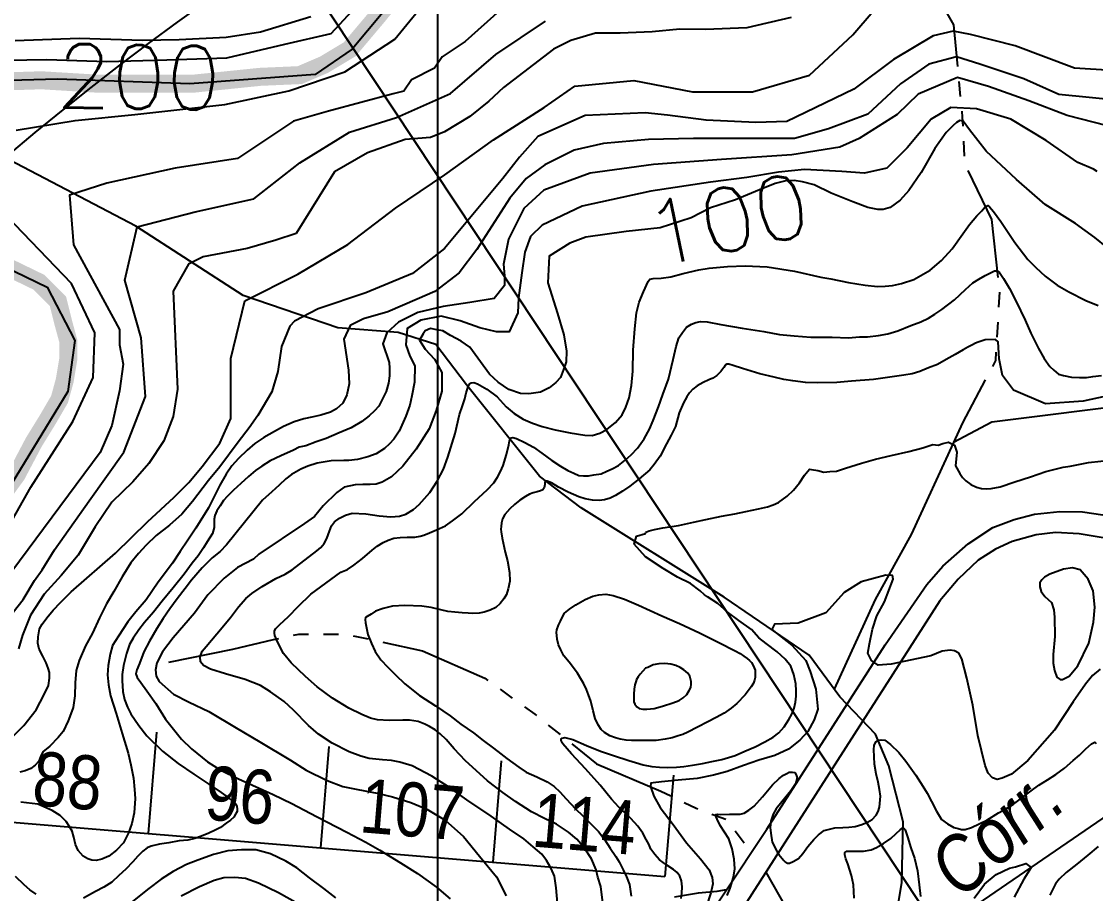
# Model space of a CAD drawing. Header units: millimetres. Extents: x 548366 to 1117317, y 7446967 to 14899125.
# Drawn here: x 553083 to 553798, y 7456449 to 7457030 of the extents above; entities that cross this region are included whole.
import ezdxf
from ezdxf.enums import TextEntityAlignment as Align

# ---------------------------------------------------------------- set-up
doc = ezdxf.new("R2010")
doc.units = ezdxf.units.MM
doc.header["$MEASUREMENT"] = 0
doc.linetypes.add('ACAD_ISO11W100', pattern=[33, 12, -3, 12, -3, 0, -3])
doc.linetypes.add('RIO_PERIODICO', pattern=[5.8, 3, -0.4, 0.4, -0.4, 0.4, -0.4, 0.4, -0.4])
for name, color, linetype in [('AUTO_ESTRADA', 224, 'Continuous'), ('CORTE', 32, 'Continuous'), ('CURVA_INTERMEDIÁRIA', 32, 'Continuous'), ('CURVA_MESTRA', 36, 'Continuous'), ('ELETRO_PROP', 230, 'Continuous'), ('MALHA_TM', 8, 'Continuous'), ('RADIAIS', 222, 'Continuous'), ('RIO_PERIÓDICO', 4, 'RIO_PERIODICO'), ('RIO_PERMANENTE', 4, 'Continuous'), ('TXT_CURVA_MESTRA', 7, 'Continuous'), ('TXT_RIOS', 4, 'Continuous')]:
    doc.layers.add(name, color=color, linetype=linetype)
doc.styles.add('ar_n', font='ARIALN.TTF', dxfattribs={"height": 30})
doc.styles.add('ROMANS', font='romans.shx')
doc.styles.add('TXT_RIO', font='ARIALNI.TTF', dxfattribs={"height": 25})

msp = doc.modelspace()

# ---------------------------------------------------------------- linework, layer by layer
at = {"layer": 'AUTO_ESTRADA', "ltscale": 2.5}
msp.add_lwpolyline([(553412.32, 7456240.47), (553579.32, 7456491.54), (553657.98, 7456614.28), (553685.81, 7456654.47), (553696.46, 7456666.82), (553713.3, 7456681.58), (553729.67, 7456692.43), (553743.95, 7456697.79), (553757.44, 7456701.44), (553774.39, 7456703.24), (553789.53, 7456702.88), (553808.95, 7456699.97)], dxfattribs=at)
at = {"layer": 'AUTO_ESTRADA'}
msp.add_lwpolyline([(553804.62, 7456685.49), (553787.14, 7456688.35), (553771.55, 7456689.3), (553758.52, 7456687.72), (553742.62, 7456683.27), (553731.49, 7456678.19), (553720.04, 7456670.88), (553706.69, 7456658.18), (553694.47, 7456643.67), (553501.17, 7456341.92)], dxfattribs=at)
at = {"layer": 'CORTE', "ltscale": 2.5}
msp.add_lwpolyline([(553517.7, 7456446.53), (553533.83, 7456449.16), (553546.15, 7456450.43), (553552.31, 7456451.48), (553552.68, 7456451.48)], dxfattribs=at)
at = {"layer": 'CURVA_INTERMEDIÁRIA'}
for points, elevation in [([(553059.84, 7457003.62), (553099.79, 7457004.11), (553139.76, 7457002.87), (553179.74, 7457004), (553219.71, 7457005.38), (553258.29, 7457014.5), (553289.03, 7457021.63), (553314.5, 7457048.99)], 210), ([(553079.28, 7456957.19), (553118.7, 7456963.49), (553158.47, 7456967.67), (553218.31, 7456974.3), (553260.82, 7456983.42), (553298.29, 7456996.04), (553331.54, 7457017.66), (553356.6, 7457048.51)], 190), ([(553401.4, 7457036.76), (553378.37, 7457016.3), (553363.02, 7457006.06), (553357.91, 7456998.39), (553342.56, 7456990.71), (553337.44, 7456983.04), (553330.37, 7456981.41), (553287.27, 7456969.82), (553264.06, 7456963.2), (553226.76, 7456938.38), (553185.32, 7456931.75), (553139.73, 7456921.82), (553114.87, 7456913.96), (553117.43, 7456880.7), (553148.12, 7456824.42), (553148.12, 7456814.19), (553150.68, 7456801.4), (553148.12, 7456783.49), (553143.01, 7456760.46), (553135.33, 7456742.55), (553076.49, 7456663.25)], 180), ([(553077.33, 7456636.15), (553083.97, 7456644.67), (553091.54, 7456657.14), (553096.69, 7456664.31), (553104.82, 7456677.63), (553127.91, 7456710.3), (553150.99, 7456742.75), (553165.39, 7456779.71), (553162.61, 7456818.79), (553151.72, 7456857.25), (553159.82, 7456892.84), (553198.47, 7456902.75), (553237.52, 7456911.34), (553268.22, 7456935.29), (553301.28, 7456955.83), (553332.63, 7456965.64), (553368.51, 7456981.67), (553398.83, 7457007.44), (553431.77, 7457029.75)], 170), ([(553078.75, 7457016.95), (553121.37, 7457018.33), (553163.53, 7457017.18), (553187.88, 7457017.64), (553219.13, 7457019.02), (553242.1, 7457022.69), (553275.65, 7457032.78)], 220), ([(553595.48, 7457032.19), (553565.83, 7457025.38), (553538.41, 7457024.16), (553521.21, 7457024.45), (553502.82, 7457022.68), (553481.47, 7457021.79), (553465.04, 7457021.71), (553448.73, 7457016.97), (553437.22, 7457011.18), (553403.96, 7456985.6), (553394.17, 7456976.4), (553381.41, 7456966.34), (553364.51, 7456955.97), (553355.35, 7456952.34), (553338.41, 7456950.94), (553313.21, 7456942.06), (553291.39, 7456929.31), (553265.81, 7456888.38), (553252.36, 7456883.98), (553233.17, 7456878.34), (553203.81, 7456872.7), (553194.17, 7456867.91), (553183.94, 7456850), (553186.7, 7456784.76), (553183.91, 7456766.39), (553177.78, 7456750.25), (553167.75, 7456735.22), (553157.15, 7456722.97), (553143.01, 7456709.3), (553132.06, 7456692.87), (553120.66, 7456674.15), (553109.32, 7456660.55), (553097.97, 7456648.07), (553088.89, 7456634.09), (553083.6, 7456620.86), (553080.95, 7456611.79)], 160), ([(553837.83, 7456995.19), (553784.14, 7456998.49), (553744.49, 7457013.35), (553714.75, 7457020.78), (553703.33, 7457023.03), (553689.97, 7457019.96), (553663.53, 7457004.27), (553637.1, 7456984.46), (553592.49, 7456963), (553571.84, 7456962.17), (553538.8, 7456963.82), (553513.19, 7456967.13), (553498.32, 7456968.78), (553458.2, 7456966.93), (553426.81, 7456952.9), (553414.5, 7456939.23), (553403.39, 7456925.02), (553364.65, 7456878.36), (553343.25, 7456861.63), (553312.23, 7456848.81), (553280.49, 7456838.13), (553264.8, 7456829.94), (553261.49, 7456826.59), (553256.02, 7456813.14), (553253.5, 7456796.33), (553249.71, 7456782.87), (553240.34, 7456767.14), (553234.43, 7456759), (553227.09, 7456749.34), (553214.91, 7456732.97), (553207.47, 7456723.75), (553196.68, 7456709.8), (553189.61, 7456701.39), (553181.55, 7456694.14), (553172.67, 7456687.27), (553165.97, 7456680.75), (553160.78, 7456675.29), (553155.77, 7456669.03), (553149.86, 7456659.68), (553144.43, 7456649.85), (553139.51, 7456641.71), (553134.85, 7456632.4), (553130.28, 7456622.12), (553125.42, 7456613.69), (553121.26, 7456603.92), (553119.27, 7456597.22), (553118.55, 7456589.07), (553118.52, 7456580.44), (553117.25, 7456572.66), (553115.81, 7456568.49), (553114, 7456563.79), (553110.56, 7456556.73), (553107.31, 7456552.75), (553101.88, 7456546.95), (553097, 7456543.16), (553095.55, 7456539.9), (553094.46, 7456536.82), (553092.11, 7456534.29), (553089.22, 7456532.11), (553085.24, 7456530.49), (553081.76, 7456529.48)], 140), ([(553814.17, 7456977), (553773.78, 7456980.9), (553750.33, 7456991.32), (553721.02, 7457001.08), (553705.6, 7457005.9), (553687.15, 7457001.08), (553668.26, 7456988.06), (553646.4, 7456967.85), (553620.34, 7456958.08), (553597.55, 7456951.58), (553564.98, 7456951.58), (553530.46, 7456951.58), (553500.49, 7456950.92), (553470.53, 7456948.32), (553450.99, 7456943.76), (553431.45, 7456934), (553419.07, 7456924.89), (553408, 7456911.87), (553386.15, 7456877.72), (553374.43, 7456862.1), (553358.14, 7456849.74), (553346.42, 7456844.53), (553326.88, 7456836.07), (553310.6, 7456831.51), (553301.76, 7456827.1), (553297.49, 7456818.04), (553300.75, 7456797.34), (553301.11, 7456788.13), (553299.59, 7456780.88), (553296.81, 7456775.34), (553292.7, 7456771.49), (553288.67, 7456769.43), (553282.31, 7456767.28), (553276.22, 7456766.12), (553270.95, 7456764.9), (553264.42, 7456762.84), (553257.44, 7456759.89), (553251.35, 7456756.49), (553244.27, 7456752.38), (553238.37, 7456748.44), (553233.17, 7456744.06), (553227.44, 7456738.43), (553222.88, 7456733.51), (553219.12, 7456727.96), (553215.03, 7456720.81), (553207.34, 7456705.59), (553199.1, 7456692), (553193.73, 7456684.06), (553188.54, 7456676.55), (553183.43, 7456668.76), (553173.85, 7456656.19), (553165.97, 7456644.38), (553159.08, 7456636.33), (553153.62, 7456629.71), (553147.44, 7456620.05), (553143.5, 7456613.92), (553141.91, 7456608.14), (553140.65, 7456600.53), (553140.28, 7456594.44), (553140.82, 7456587.74), (553142.27, 7456580.5), (553145.89, 7456568.72), (553149.86, 7456555.32), (553153.84, 7456542.28), (553155.66, 7456534.54), (553157.47, 7456525.66), (553158.19, 7456518.06), (553158.56, 7456512.08), (553157.96, 7456502.49), (553156.35, 7456495.42), (553154.21, 7456489.27), (553150.78, 7456482.57), (553146.23, 7456477.71), (553140.95, 7456473.68), (553136.38, 7456471.54), (553132.62, 7456470.82), (553129.76, 7456471), (553126.98, 7456471.89), (553123.94, 7456473.59), (553120.57, 7456477.34), (553118.77, 7456481.32), (553117.86, 7456486.21), (553116.6, 7456490.2), (553114.61, 7456493.64), (553112.62, 7456496.72), (553108.64, 7456500.71), (553103.4, 7456504.15), (553093.87, 7456508.36), (553082.39, 7456509.68)], 130), ([(553806.12, 7456960), (553779.25, 7456967.03), (553753.66, 7456976.62), (553726.8, 7456986.21), (553706.29, 7456992.13), (553680.1, 7456981.1), (553666.02, 7456967.67), (553640.63, 7456951.61), (553627.83, 7456945.86), (553595.85, 7456940.74), (553549.15, 7456937.55), (553503.73, 7456934.35), (553461.51, 7456928.6), (553430.8, 7456917.09), (553417.37, 7456904.94), (553412.25, 7456894.72), (553407.13, 7456884.49), (553403.94, 7456867.87), (553404.57, 7456860.2), (553404.57, 7456853.8), (553397.7, 7456845.02), (553381.55, 7456842.3), (553363.63, 7456839.74), (553346.79, 7456835.8), (553333.89, 7456829.21), (553326.21, 7456822.18), (553323.63, 7456814.85), (553327.63, 7456802.37), (553328.06, 7456798.59), (553327.97, 7456793.49), (553327.34, 7456788.75), (553325.64, 7456783.12), (553323.31, 7456778.29), (553320.81, 7456773.4), (553317.94, 7456770.18), (553314.36, 7456766.87), (553309.44, 7456763.21), (553302.37, 7456758.91), (553294.4, 7456755.51), (553285.71, 7456751.85), (553279.18, 7456749.52), (553272.28, 7456746.93), (553267.9, 7456745.94), (553264.06, 7456744.1), (553255.64, 7456740.34), (553248.57, 7456736.94), (553242.84, 7456733.46), (553238.81, 7456730.42), (553234.16, 7456726.48), (553228.87, 7456721.74), (553224.08, 7456717.4), (553220.05, 7456713.46), (553217.37, 7456710.6), (553215.22, 7456707.02), (553212.98, 7456703.63), (553211.55, 7456700.58), (553211.1, 7456697.99), (553211.1, 7456696.11), (553211.1, 7456692.53), (553210.02, 7456688.53), (553206.62, 7456683.08), (553204.02, 7456679.05), (553200.62, 7456673.59), (553196.5, 7456668.76), (553191.13, 7456661.38), (553183.97, 7456652.43), (553176.54, 7456643.49), (553170.9, 7456636.23), (553164.81, 7456629.22), (553160.96, 7456624.39), (553157.2, 7456618.93), (553154.9, 7456614.53), (553152.73, 7456608.54), (553150.74, 7456600.63), (553150.04, 7456594.64), (553150.04, 7456590.57), (553150.31, 7456583.35), (553151.52, 7456577.88), (553153.52, 7456572.84), (553155.69, 7456568.49), (553160.98, 7456560.75), (553166.39, 7456553.81), (553176.9, 7456543.55), (553187.14, 7456535.37), (553197.64, 7456528.24), (553207.62, 7456521.63), (553215.9, 7456515.99), (553221.1, 7456512.25), (553225.36, 7456508.42), (553226.4, 7456506.86), (553226.57, 7456505.03), (553226.48, 7456503.3), (553225.44, 7456501.56), (553224.23, 7456499.65), (553222.14, 7456497.56), (553219.28, 7456495.57), (553215.37, 7456492.79), (553211.9, 7456490.96), (553207.56, 7456488.88), (553202.81, 7456486.95), (553198.39, 7456485.47), (553193.7, 7456484.34), (553187.8, 7456483.74), (553181.03, 7456482.61), (553174.69, 7456481.57), (553169.22, 7456480.19), (553166.62, 7456479.14), (553163.67, 7456476.89), (553160.37, 7456473.59), (553157.07, 7456469.76), (553152.27, 7456465.01), (553147.67, 7456460.75), (553142.98, 7456456.41), (553137.68, 7456452.94), (553132.21, 7456450.07), (553124.23, 7456445.73)], 120), ([(553799.29, 7456929.7), (553796.71, 7456931.24), (553786.39, 7456935.73), (553765.25, 7456950.33), (553741.8, 7456964.54), (553718.74, 7456971.45), (553701.83, 7456972.22), (553688.76, 7456964.54), (553672.62, 7456945.33), (553659.16, 7456931.89), (553644.17, 7456928.44), (553629.18, 7456929.59), (553604.27, 7456931.01), (553586.98, 7456929.09), (553565.84, 7456925.64), (553541.62, 7456922.56), (553502.03, 7456916.42), (553456.29, 7456906.43), (553429.57, 7456893.94), (553421.88, 7456886.26), (553418.04, 7456875.89), (553416.12, 7456862.06), (553413.81, 7456845.55), (553413.43, 7456835.56), (553407.66, 7456822.88), (553399.2, 7456822.88), (553388.06, 7456825.57), (553374.99, 7456830.18), (553362.31, 7456833.25), (553348.85, 7456830.57), (553339.79, 7456825.05), (553338.92, 7456814.09), (553341.52, 7456806.6), (553344.89, 7456800.11), (553344.71, 7456789.29), (553342.92, 7456780.17), (553341.49, 7456773.94), (553338.89, 7456766.61), (553334.42, 7456756.77), (553330.93, 7456751.31), (553327.97, 7456748.27), (553324.57, 7456745.09), (553319.02, 7456741.51), (553313.47, 7456739.54), (553306.57, 7456737.84), (553300.84, 7456737.12), (553297.56, 7456737.2), (553289.07, 7456736.87), (553279.71, 7456735.34), (553273.63, 7456733.37), (553268.89, 7456731.4), (553262.72, 7456727.91), (553258.87, 7456724.96), (553254.48, 7456720.76), (553249.56, 7456716.28), (553243.29, 7456710.83), (553219.42, 7456680.93), (553215.13, 7456676.64), (553209.93, 7456672.34), (553203.22, 7456665.68), (553196.14, 7456657.44), (553191.85, 7456651.99), (553186.65, 7456644.92), (553181.64, 7456638.3), (553177.34, 7456631.81), (553172.96, 7456625.37), (553168.03, 7456616.78), (553164.45, 7456609.72), (553161.53, 7456601.99), (553159.71, 7456597.82), (553158.96, 7456595.05), (553159.96, 7456592.59), (553162.31, 7456589.23), (553166.45, 7456583.78), (553172.37, 7456575.38), (553178.85, 7456564.97), (553189.46, 7456551.66), (553196, 7456545.22), (553206.83, 7456536.49), (553215.21, 7456531.23), (553227.38, 7456525.07), (553250.57, 7456514.73), (553262.97, 7456508.79), (553279.27, 7456499.95), (553299.49, 7456489.65), (553312.29, 7456482.97), (553321.56, 7456477.6), (553335.18, 7456469.2), (553346.69, 7456462.04), (553359.33, 7456453.03), (553368.38, 7456445.31)], 110), ([(553439.74, 7456442.32), (553438.87, 7456452.49), (553437.9, 7456460.23), (553435.63, 7456465.52), (553432.58, 7456470.85), (553429.41, 7456474.91), (553423.71, 7456479.85), (553417.46, 7456485.22), (553407.93, 7456491.7), (553395.66, 7456500.26), (553379.36, 7456511.24), (553367.97, 7456519.47), (553356.24, 7456526.93), (553342.98, 7456533.74), (553334.88, 7456536.27), (553329.29, 7456537.26), (553323.37, 7456537.7), (553314.37, 7456538.62), (553308.84, 7456540.26), (553301.06, 7456543.01), (553289.78, 7456548.83), (553280.57, 7456554.98), (553274.1, 7456560.69), (553264.13, 7456570.79), (553257.73, 7456576.58), (553248.75, 7456583.06), (553242.06, 7456587.34), (553231.93, 7456591.31), (553218.7, 7456594.96), (553208.86, 7456598.18), (553204.2, 7456600.68), (553202.05, 7456603.1), (553201.87, 7456606.32), (553203.31, 7456610.08), (553205.9, 7456613.21), (553212.97, 7456621.61), (553222.1, 7456632.54), (553227.47, 7456639.67), (553232.4, 7456645.26), (553236.21, 7456648.56), (553243.11, 7456653.3), (553252.24, 7456658.57), (553258.42, 7456661.35), (553263.12, 7456664.29), (553279.63, 7456677.02), (553282.31, 7456679.25), (553284.46, 7456681.85), (553286.34, 7456685.16), (553287.95, 7456690.08), (553289.38, 7456693.66), (553291.35, 7456696.29), (553294.76, 7456698.84), (553298.61, 7456700.72), (553303.17, 7456702.01), (553312.3, 7456701.65), (553320.99, 7456700.22), (553328.78, 7456699.6), (553334.69, 7456700.13), (553338.89, 7456701.47), (553343.91, 7456704.6), (553347.67, 7456707.82), (553354.79, 7456715.91), (553359.81, 7456723.33), (553363.93, 7456731.46), (553366.88, 7456739.33), (553371.63, 7456755.16), (553374.48, 7456767.68), (553376.64, 7456773.64), (553378.07, 7456778.21), (553378.97, 7456782.32), (553380.31, 7456786.26), (553381.39, 7456788.49), (553382.37, 7456788.94), (553384.16, 7456789.12), (553386.67, 7456788.22), (553392.76, 7456784.65), (553399.6, 7456779.57), (553405.62, 7456772.83), (553410.9, 7456768.35), (553416.9, 7456764.6), (553423.26, 7456761.91), (553429.52, 7456759.86), (553438.21, 7456757.62), (553448.3, 7456755.52), (553457.97, 7456753.94), (553462.9, 7456753.71), (553467.95, 7456755.25), (553472.77, 7456757.87), (553478.49, 7456762.37), (553482.87, 7456767.56), (553485.38, 7456772.75), (553487.62, 7456778.92), (553489.14, 7456787.06), (553489.91, 7456796.75), (553490.14, 7456810.68), (553491.38, 7456824.88), (553492.36, 7456835.4), (553494.24, 7456842.65), (553497.1, 7456849.45), (553500.12, 7456856.35), (553501.22, 7456858), (553503.63, 7456858.43), (553508.83, 7456858.66), (553515.28, 7456859.46), (553523.51, 7456861.61), (553533.89, 7456864.22), (553540.87, 7456865.34), (553553.04, 7456866.31), (553564.88, 7456866.74), (553579.37, 7456866.11), (553597.76, 7456863.32), (553615.08, 7456859.36), (553621.75, 7456858.25), (553633.59, 7456855.72), (553644.66, 7456853.85), (553652.99, 7456852.97), (553658.14, 7456853.18), (553662.96, 7456853.73), (553668.96, 7456854.94), (553677.11, 7456857.66), (553688.07, 7456864.01), (553695.44, 7456870.32), (553702.56, 7456878.11), (553709.8, 7456888.06), (553714.1, 7456894.28), (553718.97, 7456900.15), (553722.47, 7456903.54), (553724.4, 7456905.81), (553726.32, 7456906.94), (553727.56, 7456906.14), (553730.17, 7456903.09), (553735.14, 7456896.31), (553744.31, 7456882.41), (553752.93, 7456870.94), (553758.46, 7456865.72), (553764.6, 7456860.02), (553772.59, 7456853.99), (553780.37, 7456849.49), (553791.76, 7456843.68), (553799.98, 7456840.39)], 90), ([(553069.48, 7456684.65), (553089.02, 7456719.5), (553117.07, 7456763.14), (553130.71, 7456792.38), (553131.84, 7456822.11), (553116.28, 7456854.97), (553067.85, 7456905.12)], 190), ([(553469.93, 7456442.65), (553468.59, 7456453.38), (553466.8, 7456459.64), (553465.59, 7456464.54), (553462.52, 7456471.95), (553457.77, 7456478.97), (553452.7, 7456485.01), (553447.12, 7456489.53), (553439.26, 7456494.95), (553431.14, 7456498.62), (553422.43, 7456503.19), (553411.82, 7456510), (553403.53, 7456515.96), (553393.13, 7456523.83), (553385.77, 7456530.71), (553378.55, 7456537.2), (553371.11, 7456545.07), (553365.8, 7456551.35), (553361.77, 7456555.07), (553358.37, 7456557.83), (553354.55, 7456559.96), (553351.47, 7456561.56), (553347.11, 7456563.26), (553341.38, 7456564.22), (553336.74, 7456564.27), (553327.82, 7456563.95), (553319.96, 7456564.49), (553315.29, 7456565.56), (553309.55, 7456567.9), (553300.95, 7456572.26), (553289.9, 7456578.86), (553279.71, 7456586.42), (553272.11, 7456593.19), (553262.55, 7456602.34), (553257.45, 7456608.62), (553253.42, 7456616.28), (553251.63, 7456620.69), (553251.41, 7456622.08), (553251.41, 7456623.67), (553252.16, 7456625.27), (553254.71, 7456627.71), (553260.65, 7456633.24), (553267.13, 7456639.82), (553275.63, 7456648.22), (553295.47, 7456662.84), (553299.95, 7456664.54), (553304.25, 7456667.4), (553309.98, 7456671.97), (553316.51, 7456677.42), (553319.82, 7456680.06), (553323.85, 7456682.47), (553327.17, 7456684), (553330.75, 7456685.34), (553335.13, 7456685.87), (553339.79, 7456686.05), (553344.8, 7456686.14), (553348.47, 7456686.68), (553350.85, 7456687.41), (553354.61, 7456688.93), (553359.27, 7456690.9), (553365.36, 7456693.73), (553370.01, 7456696.95), (553376.1, 7456701.6), (553384.61, 7456709.83), (553393.02, 7456717.52), (553397.5, 7456722.35), (553399.98, 7456725.98), (553401.95, 7456729.73), (553403.65, 7456733.76), (553405.89, 7456741.09), (553407.32, 7456747.62), (553407.95, 7456750.3), (553408.9, 7456752.2), (553410.17, 7456752.41), (553412.51, 7456751.74), (553417.98, 7456749.23), (553423.77, 7456746.02), (553429.4, 7456742.09), (553435.98, 7456737.09), (553441.72, 7456733.47), (553446.71, 7456730.38), (553450.64, 7456728.68), (553454.06, 7456727.23), (553457.19, 7456726.87), (553460.5, 7456726.96), (553464.13, 7456727.5), (553468.99, 7456728.37), (553472.63, 7456730.05), (553476.22, 7456731.54), (553480.36, 7456733.87), (553484.82, 7456737.48), (553488.95, 7456740.85), (553493.07, 7456745.32), (553497.64, 7456751.58), (553501.04, 7456757.93), (553503.55, 7456763.72), (553507.05, 7456772.93), (553509.91, 7456781.16), (553513.67, 7456791.27), (553516.8, 7456804.31), (553518.77, 7456813.07), (553520.57, 7456818.92), (553523.16, 7456822.46), (553525.84, 7456825.86), (553528.98, 7456827.92), (553532.02, 7456829.17), (553534.98, 7456829.62), (553539.53, 7456829.6), (553548.57, 7456827.81), (553562.85, 7456825.37), (553577.19, 7456823.13), (553587.58, 7456820.99), (553597.46, 7456820.13), (553608.5, 7456819.38), (553622.84, 7456819.26), (553633.68, 7456818.94), (553641.01, 7456819.46), (553646.25, 7456819.46), (553653.6, 7456820.36), (553659.82, 7456821.6), (553666.48, 7456823.43), (553675.18, 7456827.1), (553681.75, 7456829.54), (553686.84, 7456832.02), (553691.14, 7456834.62), (553695.66, 7456837.68), (553704.26, 7456844.23), (553711.5, 7456851.13), (553716.48, 7456855.42), (553720.44, 7456858.02), (553724.62, 7456860.28), (553728.7, 7456862.43), (553730.93, 7456863.54), (553732.53, 7456863.54), (553734.12, 7456862.26), (553736.88, 7456858.44), (553740.91, 7456851.69), (553745.33, 7456843.1), (553751.21, 7456830.67), (553754.94, 7456821.95), (553760.03, 7456811.75), (553763.95, 7456805.17), (553767.66, 7456799.85), (553770.31, 7456797.3), (553773.39, 7456794.75), (553776.72, 7456793.86), (553782.03, 7456792.69), (553787.45, 7456792.37), (553792.12, 7456792.37), (553796.26, 7456793), (553802.08, 7456793.65)], 80), ([(553810.26, 7456781.09), (553789.78, 7456776.59), (553764.8, 7456774.95), (553743.51, 7456783.95), (553736.14, 7456793.76), (553733.98, 7456804.87), (553733.26, 7456816.27), (553731.48, 7456817.69), (553724.53, 7456817.51), (553719.87, 7456815.91), (553718.29, 7456815.34), (553716.14, 7456814.21), (553712.97, 7456812.63), (553709.92, 7456810.94), (553704.71, 7456807.77), (553698.72, 7456804.49), (553692.95, 7456801.1), (553686.95, 7456798.84), (553681.07, 7456796.36), (553676.09, 7456794.89), (553670.52, 7456793.89), (553659.6, 7456792.37), (553650.32, 7456791.13), (553635.61, 7456789.99), (553625.89, 7456789.09), (553612.76, 7456788.86), (553604.88, 7456789.04), (553596.64, 7456790.11), (553590.65, 7456791.09), (553584.04, 7456792.72), (553574.56, 7456794.77), (553563.05, 7456798.34), (553556.89, 7456800.49), (553553.94, 7456801.2), (553552.6, 7456801.29), (553551.52, 7456800.58), (553550.63, 7456799.06), (553548.66, 7456796.46), (553545.97, 7456793.78), (553543.29, 7456791.9), (553540.6, 7456790.83), (553536.77, 7456789.03), (553532.83, 7456786.88), (553530.05, 7456784.74), (553527.82, 7456782.23), (553525.85, 7456779.55), (553523.7, 7456775.61), (553520.92, 7456768.9), (553518.32, 7456759.81), (553515.54, 7456754), (553512.5, 7456748.36), (553508.11, 7456740.08), (553504.17, 7456734.41), (553501.4, 7456730.83), (553494.14, 7456724.96), (553487.97, 7456720.13), (553483.22, 7456716.65), (553478.56, 7456713.87), (553474.98, 7456712.08), (553471.13, 7456711.01), (553467.64, 7456710.47), (553463.17, 7456710.65), (553458.35, 7456711.61), (553454.15, 7456712.93), (553446.91, 7456716.09), (553440.54, 7456719.48), (553435.79, 7456722.26), (553433.02, 7456723.42), (553431.94, 7456723.69), (553431.49, 7456722.61), (553431.32, 7456721.27), (553430.87, 7456719.04), (553430.06, 7456717.6), (553428.54, 7456716.89), (553426.3, 7456716.35), (553423.71, 7456715.64), (553421.29, 7456714.65), (553418.42, 7456713.22), (553414.66, 7456710.72), (553411.17, 7456707.94), (553408.04, 7456704.9), (553404.82, 7456701.15), (553403.11, 7456698.19), (553402.49, 7456695.69), (553402.22, 7456693.19), (553402.13, 7456691.49), (553402.25, 7456689.74), (553402.97, 7456685.35), (553405, 7456676.07), (553406.52, 7456670.26), (553407.96, 7456662.56), (553408.05, 7456656.75), (553407.06, 7456651.65), (553405.81, 7456647.98), (553404.11, 7456644.94), (553401.69, 7456641.81), (553398.84, 7456639.35), (553394.99, 7456637.39), (553391.05, 7456636.22), (553387.56, 7456635.51), (553383.35, 7456635.24), (553380.4, 7456635.51), (553376.46, 7456635.69), (553371.45, 7456636.13), (553366.88, 7456636.67), (553362.22, 7456637.74), (553355.6, 7456639.26), (553349.58, 7456640.14), (553338.27, 7456640.52), (553329.94, 7456640.16), (553323.77, 7456638.55), (553318.57, 7456636.76), (553315.71, 7456634.79), (553313.02, 7456633.27), (553311.98, 7456632.51), (553311.78, 7456631.29), (553311.97, 7456629.07), (553313.6, 7456621.21), (553315.94, 7456615.29), (553318.39, 7456609.88), (553322.26, 7456604.37), (553326.74, 7456599.58), (553332.04, 7456594.47), (553338.1, 7456588.48), (553347.88, 7456580.62), (553358.57, 7456573.78), (553368.46, 7456567.04), (553375.54, 7456561.48), (553383.89, 7456555.67), (553390.41, 7456550.56), (553397.24, 7456545.46), (553402.03, 7456541.69), (553406.15, 7456538.58), (553414.09, 7456532.97), (553418.98, 7456529.5), (553426.01, 7456526.54), (553433.04, 7456523.17), (553437.52, 7456520.01), (553441.49, 7456516.54), (553445.67, 7456511.85), (553451.91, 7456505.25), (553456.69, 7456500.46), (553461.33, 7456495.94), (553467.06, 7456490.08), (553471.27, 7456484.47), (553474.82, 7456478.93), (553478.59, 7456473.43), (553480.85, 7456469.82), (553483.51, 7456464.58), (553485.87, 7456459.91), (553487.75, 7456454.81), (553488.91, 7456447.04)], 70), ([(553522.12, 7456445.47), (553522.55, 7456449.03), (553522.77, 7456453.24), (553522.33, 7456457.23), (553521.36, 7456460.36), (553519.63, 7456462.73), (553516.99, 7456464.83), (553512.56, 7456467.61), (553507.8, 7456471.16), (553504.58, 7456474.82), (553502.04, 7456478.26), (553500.57, 7456481.55), (553498.91, 7456484.77), (553496.58, 7456488.98), (553493.37, 7456493.53), (553488.61, 7456498.64), (553480.63, 7456506.29), (553475.87, 7456511.62), (553468.2, 7456520.91), (553458.56, 7456531.89), (553449.14, 7456541.88), (553443.38, 7456548.43), (553442.49, 7456549.87), (553442.27, 7456550.98), (553442.38, 7456551.87), (553442.83, 7456552.31), (553444.71, 7456552.64), (553450.14, 7456551.42), (553459.23, 7456547.42), (553468.54, 7456543.54), (553477.18, 7456540.76), (553487.37, 7456537.32), (553491.84, 7456535.99), (553496.93, 7456534.43), (553502.58, 7456533.32), (553507.79, 7456532.88), (553513.04, 7456532.59), (553519.09, 7456532.99), (553523.97, 7456533.43), (553529.73, 7456534.2), (553536.38, 7456535.42), (553542.63, 7456536.58), (553549.33, 7456538.09), (553558.08, 7456540.68), (553564.49, 7456543.63), (553571.41, 7456546.44), (553578, 7456549.78), (553583.5, 7456552.91), (553587.28, 7456555.88), (553590.85, 7456559.77), (553593.98, 7456564.73), (553595.92, 7456568.29), (553597.44, 7456572.29), (553598.41, 7456576.17), (553598.73, 7456580.27), (553598.7, 7456583.84), (553598.44, 7456588.49), (553597.18, 7456594.57), (553595.21, 7456600.21), (553591.39, 7456604.8), (553586.04, 7456609.62), (553578.68, 7456615.2), (553573.85, 7456619), (553569.03, 7456624.58), (553560.65, 7456630.67), (553552.78, 7456636.25), (553546.68, 7456641.83), (553539.83, 7456646.39), (553537.8, 7456647.66), (553534.77, 7456650.29), (553528.4, 7456655.29), (553519.75, 7456659.39), (553510.18, 7456665.3), (553498.34, 7456673.03), (553490.87, 7456681.42), (553492.42, 7456686.67), (553498.34, 7456688.45), (553498.67, 7456689.33), (553500.95, 7456690.29), (553504.53, 7456691.28), (553510.08, 7456692.35), (553520.47, 7456693.87), (553530.48, 7456696.01), (553538.63, 7456697.89), (553549.01, 7456700.04), (553557.96, 7456701.74), (553565.31, 7456703.26), (553573.72, 7456704.96), (553579.63, 7456706.39), (553583.48, 7456707.55), (553586.97, 7456709.16), (553592.88, 7456713.37), (553597.04, 7456717.41), (553600.89, 7456722.27), (553604.39, 7456727.35), (553606.43, 7456730.06), (553607.59, 7456731.28), (553608.92, 7456731.17), (553613.13, 7456730.39), (553617.12, 7456729.39), (553621.22, 7456729.72), (553625.61, 7456730.1), (553631.52, 7456731.95), (553642.33, 7456735.33), (553651.63, 7456738.03), (553661.96, 7456740.4), (553673.74, 7456743.1), (553683.13, 7456745.58), (553689.83, 7456747.74), (553693.32, 7456747.41), (553696.36, 7456748.57), (553700.1, 7456749.27), (553704.3, 7456747.41), (553705.7, 7456742.74), (553704.84, 7456733.54), (553707.65, 7456728.58), (553709.45, 7456725.72), (553711.77, 7456723.61), (553715.09, 7456721.17), (553718.75, 7456719.29), (553722.18, 7456718.51), (553725.29, 7456718.29), (553728.71, 7456718.44), (553734.65, 7456719.52), (553744.48, 7456722.97), (553754.85, 7456726.31), (553764.98, 7456729.74), (553770.41, 7456731.1), (553776.64, 7456732.61), (553781.12, 7456733.3), (553793.45, 7456735.83), (553809.86, 7456737.7)], 60), ([(553767.7, 7456661.44), (553764.08, 7456659.52), (553762.38, 7456657.71), (553761.13, 7456655.57), (553761.02, 7456652.97), (553761.81, 7456649.8), (553764.3, 7456646.64), (553768.71, 7456642.57), (553770.41, 7456637.71), (553770.86, 7456632.88), (553771.09, 7456619.88), (553769.85, 7456608.02), (553769.96, 7456602.25), (553770.75, 7456597.28), (553772.45, 7456592.87), (553774.48, 7456591.4), (553776.07, 7456591.4), (553780.48, 7456593.55), (553786.25, 7456600.44), (553793.72, 7456615.59), (553796.66, 7456629.49), (553797.67, 7456639.52), (553796.54, 7456650.37), (553793.15, 7456658.05), (553787.95, 7456664.27), (553782.85, 7456665.62), (553776.86, 7456664.72), (553767.7, 7456661.44)], 60), ([(553439.23, 7456622.62), (553439.5, 7456624.32), (553440.57, 7456627.45), (553441.74, 7456630.14), (553443.17, 7456633.09), (553444.6, 7456635.41), (553447.74, 7456638.1), (553451.94, 7456640.96), (553458.21, 7456644.63), (553463.31, 7456646.77), (553467.25, 7456647.67), (553472.09, 7456648.03), (553476.83, 7456647.22), (553484.35, 7456644.72), (553493.84, 7456640.69), (553509.31, 7456633.72), (553521.03, 7456628.62), (553534.46, 7456622.45), (553547.36, 7456615.83), (553558.1, 7456610.37), (553561.44, 7456608.53), (553563.86, 7456606.92), (553566.1, 7456605.31), (553567.71, 7456603.87), (553568.96, 7456602.53), (553569.95, 7456601.01), (553570.84, 7456599.13), (553571.38, 7456597.52), (553571.56, 7456596.27), (553571.56, 7456594.48), (553571.38, 7456592.69), (553571.02, 7456590.9), (553570.31, 7456588.85), (553568.69, 7456586.43), (553564.85, 7456581.07), (553559.27, 7456575.38), (553555.42, 7456572.16), (553550.86, 7456568.94), (553545.49, 7456566.07), (553540.03, 7456563.03), (553532.95, 7456559.46), (553526.6, 7456556.15), (553523.25, 7456554.67), (553520.2, 7456553.69), (553516.26, 7456552.35), (553511.61, 7456551.45), (553505.52, 7456550.56), (553498.89, 7456550.56), (553492.98, 7456550.65), (553489.05, 7456550.56), (553485.46, 7456550.83), (553481.61, 7456551.45), (553478.48, 7456552.35), (553474.72, 7456553.87), (553471.14, 7456555.93), (553468.9, 7456557.89), (553466.93, 7456561.11), (553464.96, 7456565.23), (553463.62, 7456570.42), (553462, 7456576.92), (553460.57, 7456581.13), (553459.23, 7456584.7), (553457.35, 7456588.46), (553455.47, 7456591.77), (553453.05, 7456595.53), (553447.55, 7456602.74), (553444.15, 7456607.12), (553442, 7456611.15), (553440.48, 7456614.28), (553439.67, 7456618.21), (553439.49, 7456620.54), (553439.23, 7456622.62)], 70), ([(553498.46, 7456598.85), (553496.73, 7456596.91), (553494.9, 7456594.75), (553493.49, 7456593.03), (553492.41, 7456591.19), (553491.98, 7456589.68), (553491.44, 7456587.74), (553490.79, 7456584.83), (553490.58, 7456581.59), (553490.58, 7456579.11), (553490.68, 7456576.52), (553491.33, 7456574.79), (553492.74, 7456573.06), (553494.25, 7456571.88), (553496.73, 7456571.45), (553499.32, 7456571.45), (553504.18, 7456572.09), (553509.69, 7456573.6), (553516.71, 7456575.65), (553520.92, 7456577.38), (553523.41, 7456579), (553525.89, 7456581.27), (553527.62, 7456583.86), (553528.7, 7456586.01), (553528.92, 7456588.28), (553528.92, 7456590.01), (553528.49, 7456591.73), (553528.05, 7456593.46), (553526.54, 7456595.62), (553523.95, 7456597.67), (553521.57, 7456599.39), (553518.66, 7456600.69), (553515.31, 7456601.55), (553511.2, 7456601.88), (553507.42, 7456601.66), (553503.43, 7456601.01), (553499.97, 7456599.39), (553498.46, 7456598.85)], 80), ([(553552.79, 7456447.33), (553554.84, 7456452.37), (553557.11, 7456459.6), (553557.87, 7456465.21), (553557.47, 7456471.53), (553556.14, 7456478.45), (553553.87, 7456485.14), (553548.25, 7456494.15), (553546.09, 7456498.31), (553545.44, 7456499.82), (553545.23, 7456501.44), (553546.63, 7456501.65), (553548.48, 7456501.4), (553554.32, 7456501.63), (553558.87, 7456501.63), (553561.56, 7456501.63), (553564.24, 7456502.3), (553567.28, 7456504.32), (553570.76, 7456506.95), (553576.27, 7456513.1), (553583.07, 7456521.08), (553587.5, 7456525.42), (553590.31, 7456527.58), (553592.47, 7456528.66), (553594.2, 7456529.63), (553596.39, 7456529.62), (553597.79, 7456529.27), (553598.73, 7456527.87), (553599.49, 7456525.85), (553598.41, 7456521.75), (553595.28, 7456517.22), (553589.12, 7456509.88), (553585.45, 7456505.13), (553583.5, 7456501.68), (553581.88, 7456497.04), (553581.56, 7456492.83), (553581.88, 7456489.05), (553582.88, 7456483), (553585.8, 7456476.98), (553587.18, 7456474.75), (553590.48, 7456470.85), (553591.48, 7456469.86), (553592.9, 7456469), (553594.31, 7456468.89), (553596.68, 7456469.97), (553600.25, 7456472.13), (553603.27, 7456475.37), (553606.51, 7456480.11), (553610.58, 7456484.8), (553613.6, 7456487.82), (553617.47, 7456490.78), (553621.05, 7456491.57), (553624.43, 7456492.41), (553629.91, 7456492.64), (553633.91, 7456492.9), (553638.01, 7456493.33), (553642.44, 7456494.62), (553646.22, 7456496.35), (553649.35, 7456498.08), (553652.05, 7456500.88), (553653.46, 7456503.47), (553654.21, 7456506.28), (553654.97, 7456513.61), (553654.34, 7456518.07), (553653.32, 7456522.97), (553651.97, 7456528.37), (553650.96, 7456534.95), (553650.53, 7456544.57), (553650.75, 7456547.44), (553651.87, 7456549.8), (553653.61, 7456550.8), (553655.35, 7456551.17), (553657.84, 7456550.8), (553661.69, 7456548.06), (553667.03, 7456542.58), (553671.74, 7456536.81), (553678.5, 7456527.69), (553683.03, 7456520.34), (553686.05, 7456515.6), (553688.97, 7456509.99), (553692.21, 7456503.51), (553695.45, 7456498.12), (553699.49, 7456495.08), (553703.84, 7456492.72), (553706.7, 7456492.1), (553708.84, 7456491.47), (553711.32, 7456491.47), (553715.43, 7456492.76), (553725.69, 7456497.51), (553733.57, 7456502.43), (553738.87, 7456505.45), (553743.51, 7456508.26), (553748.91, 7456512.36), (553755.28, 7456517.22), (553760.34, 7456520.85), (553766.11, 7456524.47), (553771.77, 7456527.97), (553777.54, 7456532.15), (553783.31, 7456537.35), (553787.38, 7456540.97), (553791.56, 7456545.04), (553795.52, 7456548.54), (553797.56, 7456549.45), (553798.47, 7456548.66)], 40), ([(553637.36, 7456445.55), (553636.93, 7456454.51), (553635.64, 7456460.66), (553633.15, 7456468.53), (553631.86, 7456471.96), (553631.17, 7456474.54), (553631.17, 7456476.04), (553632.5, 7456477.04), (553637.81, 7456477.04), (553643.52, 7456477.03), (553648.71, 7456477.9), (553652.16, 7456479.41), (553657.02, 7456482), (553661.88, 7456485.34), (553665.34, 7456488.69), (553667.93, 7456491.06), (553669.33, 7456492.25), (553670.63, 7456492.14), (553671.28, 7456491.17), (553672.9, 7456486.53), (553675.17, 7456479.19), (553677.54, 7456472.29), (553679.49, 7456463.93), (553680.68, 7456454.65), (553681.52, 7456446.85)], 30), ([(553292.12, 7456445.8), (553284.34, 7456452.12), (553274.74, 7456459.28), (553266.36, 7456465.88), (553258.88, 7456470.25), (553248.71, 7456475.17), (553239, 7456477.75), (553229.5, 7456477.75), (553220.34, 7456477.09), (553210.84, 7456474.74), (553200.23, 7456470.95), (553192.67, 7456468), (553183.95, 7456463.53), (553176.02, 7456458.28), (553167.64, 7456452.02), (553156.8, 7456443.53)], 110), ([(553799.93, 7456480.12), (553793.03, 7456474.25), (553785.68, 7456468.37), (553778.55, 7456462.72), (553773.91, 7456458.31), (553771.43, 7456455.15), (553769.39, 7456451.3), (553767.69, 7456447.69)], 40), ([(553717.27, 7456445.66), (553724.07, 7456455.05), (553731.87, 7456461.39), (553740.93, 7456465.7), (553740.93, 7456465.7), (553740.93, 7456465.7), (553740.93, 7456465.7), (553744.82, 7456466.56), (553751.72, 7456468.72), (553755.17, 7456466.13), (553750.43, 7456458.37), (553743.95, 7456446.31)], 30), ([(553092.57, 7456448.3), (553088.4, 7456451.17), (553084.67, 7456454.47), (553078.94, 7456460.13)], 120)]:
    msp.add_lwpolyline(points, dxfattribs=dict(at, elevation=elevation))
at = {"layer": 'CURVA_MESTRA'}
for points, elevation in [([(553222.08, 7456764.76), (553222.21, 7456765.05), (553222.34, 7456805.03), (553231.71, 7456843.58), (553266.98, 7456861.24), (553300.3, 7456880.95), (553331.99, 7456905.23), (553364.91, 7456927.49), (553397.32, 7456950.74), (553430.86, 7456972.27), (553451.27, 7456986.48), (553490.64, 7456990.33), (553529.79, 7456982.75), (553569.6, 7456982.6), (553607.73, 7456993.7), (553636.52, 7457020.72), (553662.33, 7457050.93)], 150), ([(553332.55, 7457046.66), (553303.17, 7457011.13), (553278.43, 7456994.14), (553194.94, 7456987.96), (553106.82, 7456991.05), (553051.16, 7456989.5)], 200), ([(553805.77, 7456879.02), (553797.62, 7456885.66), (553784.82, 7456894.9), (553764.56, 7456907.72), (553745.44, 7456924.23), (553725.24, 7456943.17), (553714.1, 7456957.46), (553709.92, 7456963.22), (553707.65, 7456963.67), (553705.62, 7456962.2), (553703.35, 7456960.17), (553698.72, 7456955.54), (553691.14, 7456945.03), (553681.97, 7456928.86), (553673.83, 7456916.88), (553667.95, 7456910.55), (553661.27, 7456905.65), (553656.63, 7456904.4), (553653.09, 7456904.24), (553646.53, 7456905.74), (553636.4, 7456909.32), (553622.09, 7456915.29), (553610.77, 7456920.66), (553603.02, 7456922.75), (553597.36, 7456923.65), (553591.99, 7456923.36), (553584.84, 7456921.58), (553574.4, 7456917.42), (553558.34, 7456910.85), (553541.68, 7456905.44), (553528.78, 7456898.87), (553508.29, 7456892.04), (553485.53, 7456889.77), (553458.78, 7456885.79), (553447.97, 7456881.81), (553434.31, 7456873.28), (553433.46, 7456855.43), (553439.92, 7456835), (553444.07, 7456820.8), (553445.79, 7456809.9), (553445.51, 7456802.87), (553443.76, 7456797.69), (553441.79, 7456792.33), (553438.77, 7456789.1), (553434.27, 7456785.53), (553428.45, 7456782.67), (553420.84, 7456781.5), (553415.2, 7456781.86), (553407.5, 7456784.54), (553400.43, 7456789.37), (553394.66, 7456794.61), (553388.49, 7456802.79), (553381.47, 7456812.7), (553375.59, 7456816.69), (553368.66, 7456820.44), (553363.46, 7456823.61), (553359.42, 7456824.18), (553355.23, 7456825.06), (553351.64, 7456823.62), (553350.32, 7456821.55), (553347.87, 7456817.26), (553351.63, 7456811.21), (553357.98, 7456804.58), (553362.83, 7456795.83), (553362.83, 7456783.35), (553359.1, 7456770.45), (553354.37, 7456758.25), (553345.7, 7456744.78), (553336.74, 7456733.33), (553329.21, 7456726.32), (553323.05, 7456722.74), (553319.18, 7456721.45), (553315.02, 7456721.17), (553310.29, 7456721.17), (553305.13, 7456721.03), (553297.81, 7456719.46), (553292.94, 7456715.88), (553283.71, 7456707.05), (553278.12, 7456699.88), (553271.38, 7456695.15), (553240.84, 7456674.66), (553237.4, 7456671.5), (553226.74, 7456665.84), (553217.85, 7456658.81), (553206.96, 7456647.77), (553198.2, 7456635.57), (553183.87, 7456619.08), (553176.83, 7456609.67), (553172.95, 7456602.49), (553172.09, 7456597.76), (553172.69, 7456593.62), (553174.53, 7456590), (553184.14, 7456581.53), (553194.46, 7456576.21), (553207.73, 7456569.93), (553225.8, 7456559.15), (553241.57, 7456549.82), (553262.07, 7456537.46), (553272.46, 7456530.96), (553286.36, 7456523.92), (553296.83, 7456520.04), (553306.86, 7456518.03), (553319.76, 7456515.58), (553329.94, 7456513.14), (553342.12, 7456509.4), (553352.79, 7456504.85), (553364.97, 7456497.67), (553377.15, 7456486.76), (553387.9, 7456473.56), (553399.22, 7456459.78), (553405.71, 7456447.32)], 100), ([(553048.92, 7456877.26), (553099.94, 7456852.55), (553118.49, 7456817.01), (553113.85, 7456783.02), (553070.56, 7456711.96)], 200), ([(553077.63, 7456553.87), (553084.52, 7456560.76), (553092.62, 7456571.19), (553098.05, 7456581.27), (553100.83, 7456587.36), (553101.62, 7456592.27), (553101.62, 7456595.85), (553100.7, 7456598.9), (553099.24, 7456602.35), (553097.12, 7456606.73), (553094.73, 7456611.59), (553093.8, 7456615.57), (553094.07, 7456619.81), (553094.99, 7456624.98), (553096.58, 7456628.16), (553099.76, 7456632.27), (553104, 7456637.57), (553108.9, 7456642.47), (553116.05, 7456649.62), (553145.56, 7456675.47), (553166.7, 7456696.21), (553184.6, 7456712.75), (553194.27, 7456722.41), (553203.3, 7456733.25), (553215.08, 7456748.72), (553222.21, 7456765.05)], 150), ([(553801.18, 7456598.24), (553796.09, 7456593.94), (553791.45, 7456588.29), (553783.19, 7456576.31), (553770.75, 7456557.59), (553753.01, 7456537.36), (553742.11, 7456528.19), (553735.84, 7456525.49), (553732.6, 7456524.73), (553729.47, 7456525.7), (553726.55, 7456528.94), (553724.61, 7456534.01), (553719.75, 7456554.08), (553716.4, 7456574.1), (553712.38, 7456592.2), (553709.16, 7456605.01), (553707, 7456608.79), (553704.19, 7456610.3), (553701.3, 7456610.78), (553696, 7456610.06), (553688.43, 7456607.06), (553662.06, 7456601.44), (553653.45, 7456600.83), (553649.03, 7456604.01), (553646.73, 7456608.38), (553646.47, 7456608.84), (553647.55, 7456615.14), (553649.64, 7456624.91), (553652.44, 7456633.63), (553657.68, 7456643.05), (553663.27, 7456658.05), (553662.92, 7456660.49), (553658.38, 7456660.84), (553641.96, 7456656.3), (553630.78, 7456649.33), (553618.55, 7456635.72), (553600.04, 7456628.74), (553584.32, 7456628.05), (553582.57, 7456624.56), (553595.84, 7456614.09), (553605.28, 7456603.97), (553608.07, 7456596.65), (553611.91, 7456584.79), (553613.11, 7456571.63), (553610.75, 7456564.54), (553606.52, 7456556.77), (553601.11, 7456550.86), (553593.76, 7456544.93), (553584.48, 7456540.72), (553573.87, 7456537.46), (553563.74, 7456534.08), (553552.89, 7456529.98), (553543.73, 7456527.57), (553532.88, 7456525.4), (553520.1, 7456524.19), (553509.01, 7456523.23), (553503.46, 7456522.51), (553502.02, 7456522.27), (553501.77, 7456520.09), (553503.94, 7456513.58), (553508.28, 7456506.09), (553516.96, 7456494.75), (553525.79, 7456482.44), (553535.04, 7456471.81), (553540.82, 7456464.57), (553542.75, 7456459.5), (553543.23, 7456455.15), (553542.02, 7456449.12), (553538.75, 7456439.64)], 50), ([(553267.17, 7456441.97), (553254.13, 7456449.15), (553240.8, 7456455.75), (553232.05, 7456458.77), (553224.88, 7456459.35), (553217.71, 7456459.21), (553211.26, 7456457.35), (553201.37, 7456453.19), (553189.25, 7456446.98)], 100)]:
    msp.add_lwpolyline(points, dxfattribs=dict(at, elevation=elevation))
at = {"layer": 'ELETRO_PROP', "linetype": 'ACAD_ISO11W100', "lineweight": -3, "ltscale": 6.25, "elevation": 200, "flags": 128}
msp.add_lwpolyline([(552267.42, 7454168.15, 12, 12, 0), (552047.04, 7455150.08, 12, 12, 0), (552168.73, 7456345.85, 12, 12, 0), (552826.6, 7456584.53, 12, 12, 0), (552824.31, 7456593.7, 12, 12, 0), (552808.25, 7456621.21, 12, 12, 0), (552793.34, 7456651, 12, 12, 0), (552787.61, 7456679.65, 12, 12, 0), (552791.05, 7456686.53, 12, 12, 0), (552803.67, 7456696.84, 12, 12, 0), (552824.31, 7456702.57, 12, 12, 0), (552843.34, 7456706.89, 12, 12, 0), (552878.9, 7456705.75, 12, 12, 0), (552899.54, 7456705.75, 12, 12, 0), (552931.65, 7456702.31, 12, 12, 0), (552958.03, 7456701.16, 12, 12, 0), (552992.44, 7456696.58, 12, 12, 0), (553010.79, 7456696.58, 12, 12, 0), (553025.7, 7456696.58, 12, 12, 0), (553049.78, 7456704.6, 12, 12, 0), (553070.43, 7456714.91, 12, 12, 0), (553079.6, 7456727.52, 12, 12, 0), (553091.07, 7456749.29, 12, 12, 0), (553100.25, 7456764.19, 12, 12, 0), (553108.27, 7456777.95, 12, 12, 0), (553111.71, 7456790.55, 12, 12, 0), (553114.01, 7456804.3, 12, 12, 0), (553114.01, 7456816.91, 12, 12, 0), (553110.57, 7456829.52, 12, 12, 0), (553107.13, 7456843.27, 12, 12, 0), (553094.51, 7456855.87, 12, 12, 0), (553054.37, 7456875.36, 12, 12, 0), (553016.52, 7456892.55, 12, 12, 0), (553000.47, 7456902.86, 12, 12, 0), (552991.29, 7456916.61, 12, 12, 0), (552989, 7456933.8, 12, 12, 0), (552992.44, 7456965.89, 12, 12, 0), (553000.47, 7456978.5, 12, 12, 0), (553022.77, 7456984.65, 12, 12, 0), (553036.53, 7456988.09, 12, 12, 0), (553059.47, 7456989.23, 12, 12, 0), (553096.17, 7456990.38, 12, 12, 0), (553134.01, 7456988.09, 12, 12, 0), (553160.39, 7456988.09, 12, 12, 0), (553197.09, 7456988.09, 12, 12, 0), (553241.82, 7456992.67, 12, 12, 0), (553268.2, 7456993.82, 12, 12, 0), (553284.25, 7457000.69, 12, 12, 0), (553301.46, 7457011.01, 12, 12, 0), (553319.81, 7457032.78, 12, 12, 0), (553334.72, 7457051.12, 12, 12, 0), (553345.04, 7457069.45, 12, 12, 0), (553355.36, 7457091.23, 12, 12, 0), (553371.42, 7457111.86, 12, 12, 0), (553385.87, 7457124.71, 12, 12, 0), (553400.78, 7457136.17, 12, 12, 0), (553413.39, 7457141.9, 12, 12, 0), (553431.74, 7457144.2, 12, 12, 0), (553445.51, 7457144.2, 12, 12, 0), (553455.83, 7457140.76, 12, 12, 0), (553485.65, 7457129.3, 12, 12, 0), (553516.61, 7457114.4, 12, 12, 0), (553537.26, 7457104.09, 12, 12, 0), (553559.05, 7457099.5, 12, 12, 0), (553575.1, 7457101.79, 12, 12, 0), (553585.43, 7457108.67, 12, 12, 0), (553591.16, 7457115.55, 12, 12, 0), (553592.31, 7457124.71, 12, 12, 0), (553591.16, 7457141.9, 12, 12, 0), (553586.57, 7457162.53, 12, 12, 0), (553580.84, 7457177.43, 12, 12, 0), (553577.4, 7457193.48, 12, 12, 0), (553575.1, 7457212.96, 12, 12, 0), (553581.98, 7457216.4, 12, 12, 0), (553592.31, 7457220.98, 12, 12, 0), (553600.33, 7457220.98, 12, 12, 0), (553618.68, 7457219.83, 12, 12, 0), (553672.89, 7457209.79, 12, 12, 0), (553683.21, 7457207.5, 12, 12, 0), (553694.68, 7457206.35, 12, 12, 0), (553706.14, 7457207.5, 12, 12, 0), (553724.49, 7457208.64, 12, 12, 0), (553742.84, 7457216.66, 12, 12, 0), (553752.02, 7457220.1, 12, 12, 0), (553764.64, 7457232.71, 12, 12, 0), (553786.43, 7457252.19, 12, 12, 0), (553804.78, 7457263.65, 12, 12, 0), (553836.89, 7457283.13, 12, 12, 0), (553872.44, 7457293.45, 12, 12, 0), (553895.38, 7457300.32, 12, 12, 0), (553909.14, 7457302.62, 12, 12, 0), (553920.61, 7457302.62, 12, 12, 0), (553928.64, 7457300.32, 12, 12, 0), (553935.52, 7457299.18, 12, 12, 0), (553943.55, 7457295.74, 12, 12, 0), (553950.43, 7457293.45, 12, 12, 0), (553958.46, 7457290.01, 12, 12, 0), (553972.22, 7457281.99, 12, 12, 0), (553994.01, 7457272.82, 12, 12, 0), (554003.19, 7457265.94, 12, 12, 0), (554029.57, 7457259.07, 12, 12, 0), (554063.97, 7457247.61, 12, 12, 0), (554092.5, 7457228.72, 12, 12, 0), (554101.67, 7457218.41, 12, 12, 0), (554109.7, 7457209.24, 12, 12, 0), (554115.44, 7457203.51, 12, 12, 0), (554131.49, 7457196.64, 12, 12, 0), (554152.14, 7457190.91, 12, 12, 0), (554204.89, 7457187.47, 12, 12, 0), (554226.68, 7457188.61, 12, 12, 0), (554245.03, 7457185.18, 12, 12, 0), (554259.94, 7457185.18, 12, 12, 0), (554266.83, 7457185.18, 12, 12, 0), (554282.88, 7457182.88, 12, 12, 0), (554289.76, 7457179.45, 12, 12, 0), (554295.5, 7457176.01, 12, 12, 0), (554304.67, 7457167.99, 12, 12, 0), (554310.41, 7457161.11, 12, 12, 0), (554312.7, 7457153.09, 12, 12, 0), (554316.14, 7457140.48, 12, 12, 0), (554317.29, 7457126.73, 12, 12, 0), (554317.29, 7457111.83, 12, 12, 0), (554321.88, 7457086.62, 12, 12, 0), (554328.76, 7457054.53, 12, 12, 0), (554334.49, 7457020.15, 12, 12, 0), (554342.52, 7457000.67, 12, 12, 0), (554358.58, 7456992.65, 12, 12, 0), (554371.19, 7456994.94, 12, 12, 0), (554403.3, 7456997.23, 12, 12, 0), (554412.48, 7456994.94, 12, 12, 0), (554418.21, 7456989.21, 12, 12, 0), (554418.45, 7456974.42, 12, 12, 0), (555298.44, 7457141.13, 12, 12, 0), (556099.85, 7455833.18, 12, 12, 0), (557063.48, 7455464.95, 12, 12, 0), (557063.48, 7455464.95, 12, 12, 0), (557063.48, 7455464.95, 12, 12, 0), (557063.48, 7455464.95, 0, 0, 0)], format="xyseb", dxfattribs=at)
at = {"layer": 'MALHA_TM'}
msp.add_lwpolyline([(553360, 7460415), (553360, 7450410)], dxfattribs=at)
at = {"layer": 'RADIAIS', "linetype": 'Continuous', "ltscale": 2.5}
for p, q in [((553172.81, 7456556.2), (553167.21, 7456488.7)), ((553287.54, 7456546.68), (553281.94, 7456479.17)), ((553402.27, 7456537.16), (553396.67, 7456469.65)), ((553517, 7456527.64), (553511.4, 7456460.13)), ((552823.01, 7456517.26), (553511.4, 7456460.13))]:
    msp.add_line(p, q, dxfattribs=at)
msp.add_lwpolyline([(551601.94, 7459578.63), (557125.49, 7451246.87)], dxfattribs=at)
for radius in [4998.2, 3998.56, 2998.91, 1999.28]:
    msp.add_circle((554363.71, 7455412.75), radius, dxfattribs=at)
at = {"layer": 'RIO_PERIÓDICO', "ltscale": 25, "flags": 128}
for points in [[(553608.25, 7457194.13), (553703.61, 7457027.36), (553709.35, 7456965.85), (553710.99, 7456934.74), (553728.85, 7456897.76), (553734.15, 7456849.31), (553731.51, 7456803.75), (553709.57, 7456762.3), (553703.51, 7456749.15)], [(553181.02, 7456602.78), (553223.73, 7456611.56), (553250.73, 7456617.83), (553267.69, 7456621.59), (553297.84, 7456621.59), (553319.19, 7456617.2), (553349.96, 7456610.31), (553391.41, 7456592.12), (553424.7, 7456568.22), (553465.78, 7456535.19), (553508.72, 7456516.97), (553532.14, 7456505.62), (553553.04, 7456497.81), (553564.55, 7456481.78), (553568.49, 7456475.25)], [(553578.65, 7456462.87), (553614.05, 7456400.96), (553644.27, 7456321.67), (553646.26, 7456311.74)]]:
    msp.add_lwpolyline(points, dxfattribs=at)
at = {"layer": 'RIO_PERMANENTE'}
for points in [[(554391.73, 7457242.99), (554333.06, 7457215.65), (554245.9, 7457167.11), (554178.21, 7457087.14), (554150.8, 7457036.56), (554077.12, 7456900.98), (554025.53, 7456842.48), (554006.64, 7456826.76), (553957.83, 7456801.6), (553926.34, 7456804.22), (553904.82, 7456801.6), (553877.34, 7456786.21), (553830.1, 7456775.4), (553729.1, 7456762.61), (553703.51, 7456749.15), (553675.3, 7456687.84), (553651.46, 7456644.66), (553624.02, 7456584.96)], [(553629.16, 7456241.11), (553648.05, 7456319.15), (553654.35, 7456365.72), (553669.03, 7456456.11), (553670.11, 7456496.57), (553660.54, 7456533.74), (553651.6, 7456554.96), (553627.9, 7456579.69), (553607.49, 7456607.4), (553550.88, 7456646.12), (553455.53, 7456705.68), (553427.93, 7456726.65), (553379.34, 7456787.45), (553358.84, 7456814.43), (553333.69, 7456822.34), (553293.63, 7456825.59), (553230.55, 7456847.14), (553159.04, 7456893.31), (553027.92, 7456961.8)], [(554213.89, 7456792.92), (554169.99, 7456778.13), (554153.53, 7456765.52), (554135.07, 7456745.69), (554103.64, 7456713.42), (554093.47, 7456696.15), (554069.82, 7456682.29), (554042.05, 7456674.07), (554015.32, 7456656.61), (553951.82, 7456610.75), (553885.13, 7456575.05), (553810.73, 7456504.19), (553711.25, 7456436.22), (553661.38, 7456409.03)]]:
    msp.add_lwpolyline(points, dxfattribs=at)

# ---------------------------------------------------------------- texts
at = {"layer": 'RADIAIS', "linetype": 'Continuous', "ltscale": 2.5, "style": 'ar_n'}
for s, p in [('88', (553112.15, 7456505.85)), ('96', (553226.88, 7456496.33)), ('107', (553341.61, 7456486.81)), ('114', (553456.34, 7456477.28))]:
    msp.add_text(s, height=36, rotation=355.25564, dxfattribs=at).set_placement(p, align=Align.CENTER)
at = {"layer": 'TXT_CURVA_MESTRA', "style": 'ROMANS'}
for s, rotation, p in [('200', 359.08977, (553161, 7456992.61)), ('100', 11.86949, (553553, 7456897.69))]:
    msp.add_text(s, height=42.5, rotation=rotation, dxfattribs=at).set_placement(p, align=Align.MIDDLE)
at = {"layer": 'TXT_RIOS', "style": 'TXT_RIO'}
msp.add_text('Córr.', height=37.5, rotation=41.29279, dxfattribs=at).set_placement((553708.58, 7456444.16))

doc.saveas('drawing.dxf')
